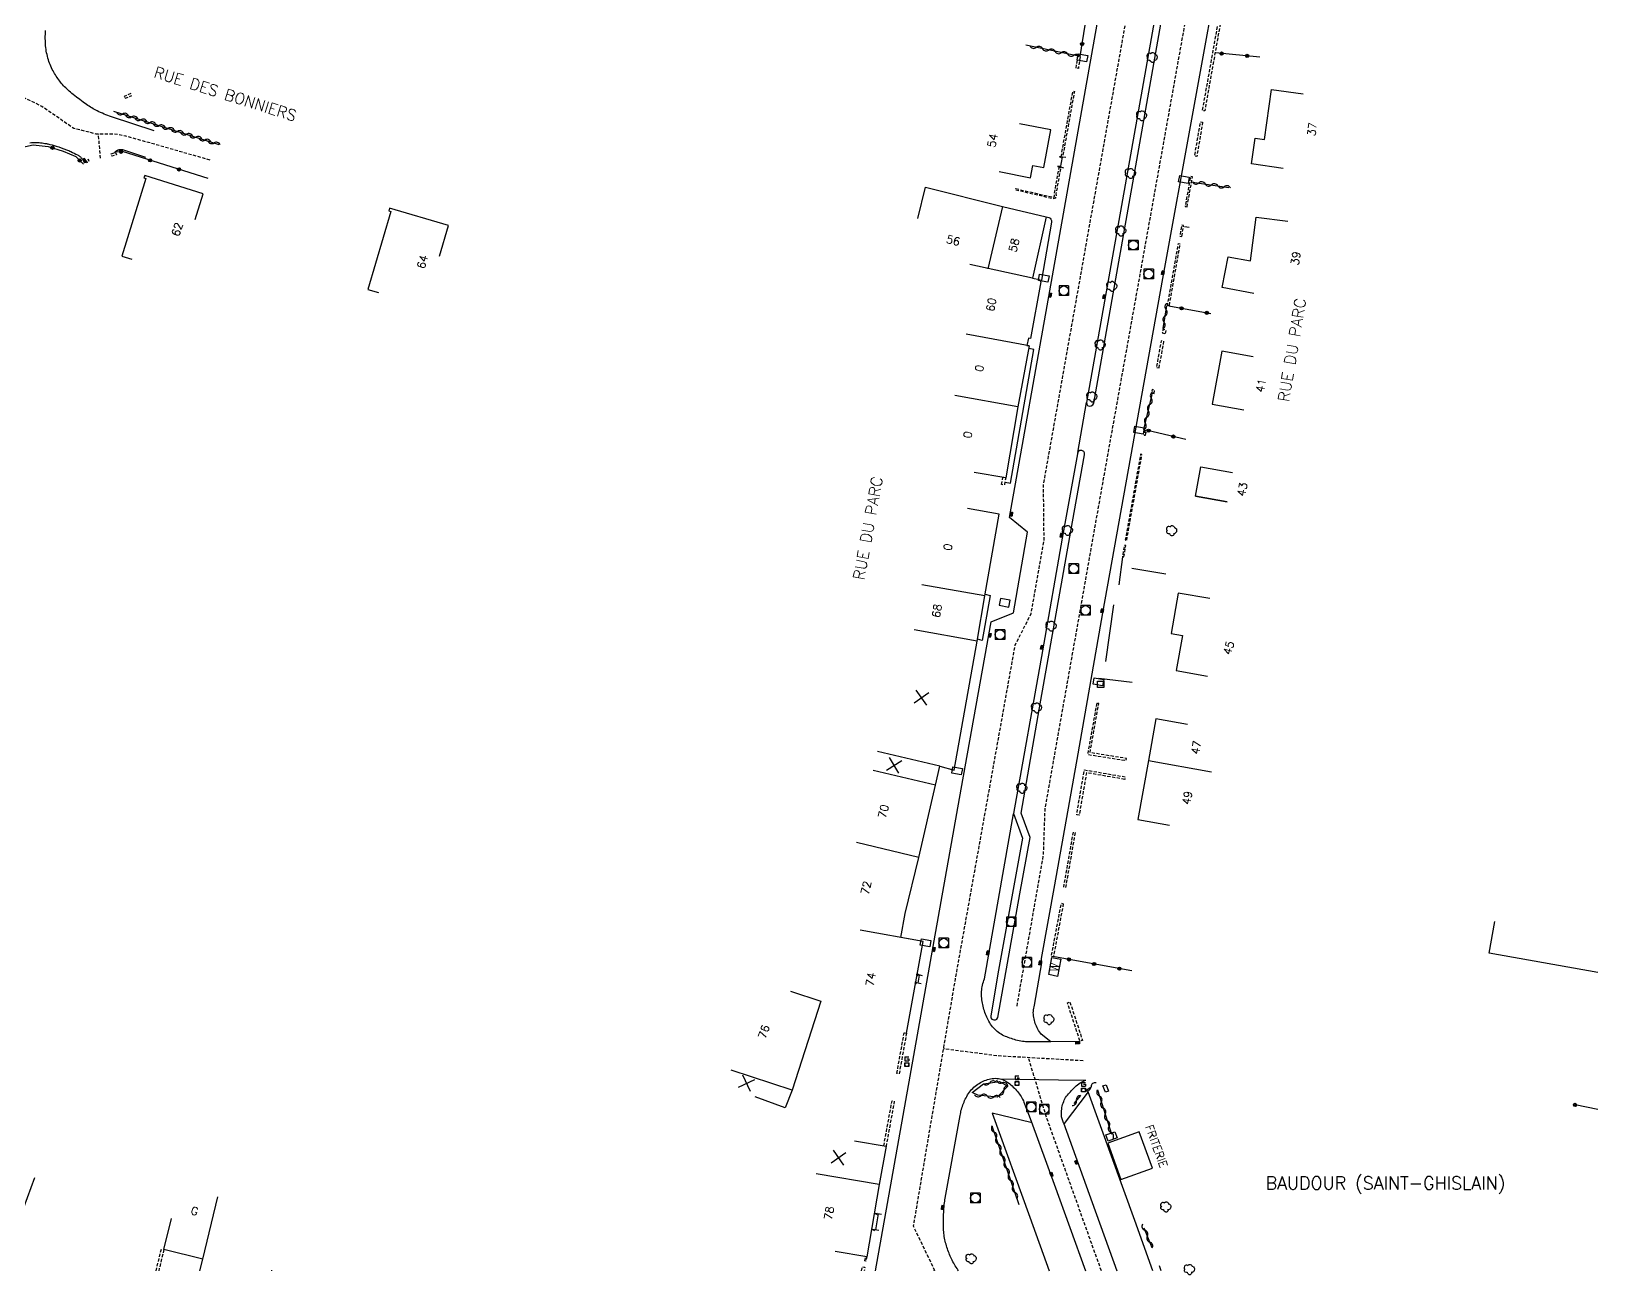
# Model space of a CAD drawing. Header units: millimetres. Extents: x 111000 to 112001, y 129999 to 131000.
# Drawn here: x 111755.3 to 112000, y 129999.4 to 130193.6 of the extents above; entities that cross this region are included whole.
import ezdxf
from ezdxf.enums import TextEntityAlignment as Align

# ---------------------------------------------------------------- set-up
doc = ezdxf.new("R2010")
doc.units = ezdxf.units.MM
doc.linetypes.add('DASHED', pattern=[0.75, 0.5, -0.25])
doc.layers.get('0').update_dxf_attribs({"linetype": 'CONTINUOUS'})
for name, color, linetype in [('W0001', 6, 'DASHED'), ('W0008', 7, 'CONTINUOUS'), ('W0017', 7, 'CONTINUOUS'), ('W0100', 7, 'CONTINUOUS'), ('W0105', 7, 'CONTINUOUS'), ('W0112', 1, 'DASHED'), ('W0300', 7, 'CONTINUOUS'), ('W0310', 3, 'CONTINUOUS'), ('W0322', 7, 'CONTINUOUS'), ('W0400', 7, 'CONTINUOUS'), ('W0412', 7, 'CONTINUOUS'), ('W0420', 7, 'CONTINUOUS'), ('W0980', 7, 'CONTINUOUS'), ('W0984', 7, 'CONTINUOUS'), ('W0989', 7, 'CONTINUOUS'), ('W0991', 7, 'CONTINUOUS'), ('W1102', 7, 'CONTINUOUS'), ('W1471', 7, 'CONTINUOUS')]:
    doc.layers.add(name, color=color, linetype=linetype)
doc.styles.get("Standard").update_dxf_attribs({"font": 'romans.shx', "width": 0.85})

# ---------------------------------------------------------------- blocks, each defined once
blk = doc.blocks.new('T400')
for p, q in [((-0.15, 0.3), (0.15, 0.3)), ((-0.15, -0.25), (-0.15, 0.3)), ((-0.15, 0.15), (0.15, 0.15)), ((-0.15, 0), (0.15, 0)), ((0.15, 0.3), (0.15, -0.25)), ((-0.15, -0.15), (0.15, -0.15)), ((-0.15, -0.25), (-0.15, -0.3)), ((-0.15, -0.3), (0.15, -0.3)), ((0.15, -0.3), (0.15, -0.25))]:
    blk.add_line(p, q)
blk = doc.blocks.new('t322o')
at = {"color": 0, "linetype": 'Continuous'}
for radius in [0.25, 0.15]:
    blk.add_circle((0, 0), radius, dxfattribs=at)
blk = doc.blocks.new('t310o')
at = {"color": 0, "linetype": 'Continuous'}
for centre, start, end in [((-0.5, 0.38), 216.8699, 323.1304), ((0.5, -0.37), 36.8699, 143.1303)]:
    blk.add_arc(centre, 0.625, start, end, dxfattribs=at)
blk = doc.blocks.new('T1471')
at = {"color": 0, "linetype": 'Continuous', "flags": 128}
blk.add_lwpolyline([(-0.75, -0.5), (-0.75, 0.5), (0.75, 0.5), (0.75, -0.5), (-0.75, -0.5)], dxfattribs=at)
blk = doc.blocks.new('T300')
for p, q in [((-0.8, 0.51), (-0.86, 0.34)), ((-0.86, 0.34), (-0.86, 0.17)), ((-0.86, 0.17), (-0.74, 0.06)), ((-0.69, 0.63), (-0.8, 0.51)), ((-0.8, -0.06), (-0.74, 0.06)), ((-0.74, 0.06), (-0.69, 0.11)), ((-0.57, 0.69), (-0.69, 0.63)), ((-0.46, 0.69), (-0.57, 0.69)), ((-0.29, 0.63), (-0.46, 0.69)), ((-0.29, 0.63), (-0.17, 0.74)), ((-0.23, 0.57), (-0.29, 0.63)), ((-0.17, 0.74), (-0.06, 0.8)), ((-0.06, 0.8), (0.06, 0.8)), ((0.06, 0.8), (0.23, 0.74)), ((0.23, 0.74), (0.34, 0.63)), ((0.34, 0.63), (0.4, 0.51)), ((0.46, 0.46), (0.34, 0.46)), ((0.4, 0.51), (0.4, 0.46)), ((0.57, 0.4), (0.46, 0.46)), ((0.57, 0.4), (0.69, 0.29)), ((0.69, 0.29), (0.74, 0.17)), ((0.74, 0.06), (0.69, -0.17)), ((0.74, 0.17), (0.74, 0.06)), ((-0.8, -0.17), (-0.8, -0.06)), ((-0.8, -0.23), (-0.8, -0.17)), ((-0.74, -0.34), (-0.8, -0.23)), ((-0.69, -0.4), (-0.74, -0.34)), ((-0.51, -0.46), (-0.69, -0.4)), ((-0.4, -0.46), (-0.51, -0.46)), ((-0.4, -0.46), (-0.34, -0.46)), ((-0.34, -0.46), (-0.34, -0.4)), ((-0.34, -0.51), (-0.34, -0.46)), ((-0.29, -0.63), (-0.34, -0.51)), ((-0.17, -0.74), (-0.29, -0.63)), ((-0.06, -0.8), (-0.17, -0.74)), ((0.06, -0.8), (-0.06, -0.8)), ((0.17, -0.74), (0.06, -0.8)), ((0.23, -0.69), (0.17, -0.74)), ((0.29, -0.46), (0.23, -0.46)), ((0.29, -0.63), (0.23, -0.69)), ((0.46, -0.4), (0.29, -0.46)), ((0.34, -0.51), (0.29, -0.63)), ((0.34, -0.51), (0.34, -0.46)), ((0.57, -0.34), (0.46, -0.4)), ((0.63, -0.29), (0.57, -0.34)), ((0.69, -0.17), (0.63, -0.29))]:
    blk.add_line(p, q)
blk = doc.blocks.new('t105o')
for p, q in [((-0.5, 0), (0.5, 0)), ((0.5, 0), (0.2, 0.1)), ((0.5, 0), (0.2, -0.1))]:
    blk.add_line(p, q)
blk = doc.blocks.new('T420')
for p, q in [((0.75, 0.75), (-0.75, 0.75)), ((-0.75, 0.75), (-0.75, -0.75)), ((0.75, 0.75), (0.75, -0.75)), ((0.75, -0.75), (-0.75, -0.75))]:
    blk.add_line(p, q)
blk.add_ellipse((0, 0), major_axis=(-0.53, 0.53), ratio=1, start_param=3.926991, end_param=10.210176)
blk = doc.blocks.new('t112o')
at = {"color": 0, "linetype": 'Continuous'}
for p, q in [((-0.5, 0.5), (0.5, 0.5)), ((-0.5, -0.5), (-0.5, 0.5)), ((0.5, 0.5), (0.5, -0.5)), ((0.5, -0.5), (-0.5, -0.5))]:
    blk.add_line(p, q, dxfattribs=at)
blk = doc.blocks.new('t991o')
at = {"color": 0, "linetype": 'Continuous'}
for p, q in [((-1, 1), (1, -1)), ((-1, -1), (1, 1))]:
    blk.add_line(p, q, dxfattribs=at)
blk = doc.blocks.new('T412')
for p, q in [((-0.3, 1.2), (0.3, 1.2)), ((-0.3, 1.2), (-0.3, 0.6)), ((-0.3, 0.6), (0.3, 0.6)), ((-0.3, 0.3), (0.3, 0.3)), ((-0.3, -0.3), (-0.3, 0.3)), ((0, 0.9), (0.3, 0.9)), ((0.3, 0.9), (0.3, 0.6)), ((0.3, 0.3), (0.3, -0.3)), ((0.3, -0.3), (-0.3, -0.3))]:
    blk.add_line(p, q)
blk.add_ellipse((0, 0), major_axis=(0.212, 0.212), ratio=1, start_param=5.497787, end_param=11.780972)

msp = doc.modelspace()

# ---------------------------------------------------------------- linework, layer by layer
at = {"layer": 'W0001', "flags": 128}
for points in [[(111896.47, 130000), (111893.12, 130006.96), (111899.68, 130045.62), (111909.01, 130097.73), (111911.5, 130102.64), (111913.52, 130114.11), (111913.43, 130122.73), (111923.04, 130176.81), (111928.94, 130209.99), (111929.27, 130211.84), (111931.54, 130224.61), (111933.56, 130226.87), (111935.71, 130239.01), (111938.57, 130258.66), (111942.87, 130280.19), (111944.68, 130285.9), (111947.2, 130290.53), (111950.13, 130298.67), (111954.36, 130304.84), (111959.48, 130310.87), (111965.58, 130317.11), (111973.41, 130324.57), (111981.59, 130332.39), (111991.18, 130341.47), (112000, 130351.02)], [(111909.29, 130041.36), (111913.43, 130064.95), (111913.68, 130072.13), (111922.63, 130122.65), (111938.68, 130212.31), (111946.5, 130256.08), (111947.78, 130264.68), (111941.12, 130271.44), (111962.21, 130267.9), (111988.42, 130263.61), (111998.03, 130261.12), (112000, 130259.08)], [(111783.23, 130173.46), (111770.06, 130177.23), (111768.2, 130177.54), (111765.45, 130177.54), (111761.95, 130178.41), (111756.94, 130181.85), (111749.47, 130185.55)], [(111766.13, 130173.75), (111765.79, 130177.54)], [(111919.6, 130032.8), (111906.19, 130033.57), (111897.82, 130034.67)], [(111922.47, 130000), (111913.83, 130024.18), (111911.09, 130033.29)], [(111896.36, 130000.23), (111896.28, 130000)]]:
    msp.add_lwpolyline(points, dxfattribs=at)
at = {"layer": 'W0008', "flags": 128}
for points in [[(111920.18, 130135.33), (111920.32, 130135.15), (111920.58, 130135.06), (111920.9, 130135.08), (111921.13, 130135.24), (111921.27, 130135.53), (111924.14, 130151.7), (111927.53, 130170.81), (111933.63, 130205.37), (111938.37, 130231.8), (111943.85, 130262.64), (111943.9, 130262.97), (111943.77, 130263.21), (111943.47, 130263.36), (111943.14, 130263.38), (111942.92, 130263.24), (111942.79, 130262.93), (111939.08, 130242.22), (111932.62, 130206.01), (111920.14, 130135.59)], [(111910.16, 130067.55), (111906.32, 130046.37), (111905.18, 130039.79), (111905.22, 130039.49), (111905.37, 130039.29), (111905.65, 130039.18), (111905.94, 130039.19), (111906.15, 130039.32), (111906.28, 130039.57), (111909.75, 130058.86), (111911.33, 130067.69), (111909.95, 130071.46), (111913, 130089.11), (111917.97, 130116.96), (111919.82, 130127.43), (111919.84, 130127.75), (111919.71, 130127.97), (111919.42, 130128.1), (111919.08, 130128.1), (111918.84, 130127.94), (111918.72, 130127.62), (111916.37, 130114.45), (111913.26, 130096.84), (111908.75, 130071.41)], [(111908.21, 130104.73), (111906.69, 130105.02), (111906.5, 130103.95), (111908.02, 130103.65)]]:
    msp.add_lwpolyline(points, close=True, dxfattribs=at)
for points in [[(111887.17, 130000), (111889.06, 130010.52), (111892.6, 130030.4), (111896.33, 130051.52), (111900.58, 130075.21), (111905.25, 130101.34), (111908.73, 130102.74), (111910.95, 130115.37), (111908.12, 130117.66), (111914.42, 130153.06), (111920.99, 130190), (111926.21, 130219.31)], [(111914.56, 130035.78), (111913.08, 130036.95), (111912.94, 130037.14), (111912.8, 130037.34), (111912.67, 130037.55), (111912.55, 130037.76), (111912.44, 130037.97), (111912.33, 130038.19), (111912.24, 130038.41), (111912.15, 130038.64), (111912.08, 130038.87), (111912.01, 130039.1), (111911.96, 130039.34), (111911.91, 130039.58), (111911.87, 130039.82), (111911.85, 130040.06), (111911.84, 130040.3), (111911.85, 130040.54), (111911.87, 130040.77), (111911.91, 130041.01), (111911.96, 130041.24), (111912.03, 130041.48), (111913.16, 130048.08), (111913.14, 130048.77), (111915.2, 130060.3), (111918.83, 130080.74), (111922.72, 130102.74), (111932.09, 130155), (111941.56, 130207.1)], [(111774.5, 130178.03), (111767.82, 130180.24), (111767.54, 130180.34), (111767.25, 130180.44), (111766.97, 130180.55), (111766.69, 130180.66), (111766.41, 130180.78), (111766.14, 130180.9), (111765.86, 130181.02), (111765.59, 130181.16), (111765.37, 130181.26), (111765.16, 130181.38), (111764.95, 130181.49), (111764.74, 130181.62), (111764.54, 130181.74), (111764.33, 130181.87), (111764.13, 130182.01), (111763.94, 130182.15), (111763.41, 130182.53), (111762.88, 130182.93), (111762.36, 130183.32), (111761.84, 130183.72), (111761.63, 130183.89), (111761.42, 130184.06), (111761.22, 130184.24), (111761.02, 130184.42), (111760.85, 130184.58), (111760.68, 130184.75), (111760.51, 130184.92), (111760.35, 130185.09), (111760.19, 130185.27), (111760.04, 130185.45), (111759.89, 130185.63), (111759.74, 130185.82), (111759.6, 130186), (111759.46, 130186.2), (111759.33, 130186.39), (111759.2, 130186.59), (111759.07, 130186.78), (111758.95, 130186.99), (111758.83, 130187.19), (111758.72, 130187.4), (111758.59, 130187.64), (111758.47, 130187.88), (111758.36, 130188.13), (111758.25, 130188.38), (111758.16, 130188.63), (111758.06, 130188.89), (111757.98, 130189.15), (111757.9, 130189.41), (111757.83, 130189.68), (111757.76, 130189.95), (111757.7, 130190.22), (111757.65, 130190.49), (111757.61, 130190.76), (111757.57, 130191.04), (111757.54, 130191.31), (111757.52, 130191.59), (111757.51, 130191.87), (111757.5, 130192.15), (111757.49, 130192.43), (111757.49, 130192.71), (111757.5, 130193.21), (111757.51, 130193.7)], [(111755.09, 130176.17), (111755.34, 130176.21), (111755.49, 130176.22), (111755.64, 130176.24), (111755.79, 130176.24), (111755.94, 130176.24), (111756.09, 130176.24), (111756.24, 130176.24), (111756.39, 130176.22), (111756.53, 130176.21), (111756.76, 130176.18), (111756.98, 130176.15), (111757.19, 130176.12), (111757.41, 130176.08), (111757.54, 130176.06), (111757.66, 130176.04), (111757.78, 130176.02), (111757.9, 130175.99), (111758.22, 130175.91), (111758.54, 130175.83), (111758.86, 130175.74), (111759.18, 130175.65), (111759.58, 130175.52), (111759.99, 130175.39), (111760.39, 130175.25), (111760.79, 130175.1), (111760.97, 130175.03), (111761.15, 130174.96), (111761.32, 130174.88), (111761.5, 130174.8), (111761.76, 130174.68), (111762.01, 130174.55), (111762.27, 130174.42), (111762.52, 130174.28), (111762.61, 130174.24), (111762.68, 130174.19), (111762.76, 130174.14), (111762.84, 130174.09), (111762.91, 130174.03), (111762.98, 130173.97), (111763.05, 130173.91), (111763.12, 130173.85), (111763.12, 130173.85), (111763.17, 130173.8), (111763.22, 130173.74), (111763.27, 130173.69), (111763.31, 130173.63), (111763.35, 130173.57), (111763.39, 130173.51), (111763.43, 130173.45), (111763.46, 130173.38), (111763.64, 130173.02)], [(111768.29, 130174.63), (111768.33, 130174.67), (111768.37, 130174.72), (111768.41, 130174.75), (111768.45, 130174.79), (111768.49, 130174.83), (111768.54, 130174.86), (111768.58, 130174.9), (111768.63, 130174.93), (111768.68, 130174.96), (111768.73, 130174.99), (111768.78, 130175.01), (111768.83, 130175.04), (111768.88, 130175.06), (111768.94, 130175.08), (111768.99, 130175.1), (111769.05, 130175.12), (111769.56, 130175.14), (111773.15, 130173.94)], [(111918.77, 130127.79), (111920.14, 130135.6)], [(111919.15, 130035.81), (111914.56, 130035.78), (111911.67, 130035.79), (111911.41, 130035.78), (111911.15, 130035.77), (111910.9, 130035.78), (111910.64, 130035.79), (111910.39, 130035.81), (111910.13, 130035.84), (111909.88, 130035.88), (111909.63, 130035.93), (111909.38, 130035.98), (111909.13, 130036.05), (111908.88, 130036.12), (111908.64, 130036.19), (111908.41, 130036.27), (111908.17, 130036.35), (111907.93, 130036.43), (111907.7, 130036.52), (111907.47, 130036.62), (111907.25, 130036.72), (111907.02, 130036.83), (111906.81, 130036.95), (111906.6, 130037.08), (111906.39, 130037.22), (111906.2, 130037.37), (111906.01, 130037.54), (111905.82, 130037.73), (111905.65, 130037.92), (111905.48, 130038.13), (111905.32, 130038.33), (111905.17, 130038.54), (111905.03, 130038.75), (111904.9, 130038.97), (111904.78, 130039.19), (111904.67, 130039.41), (111904.56, 130039.64), (111904.46, 130039.87), (111904.37, 130040.11), (111904.28, 130040.34), (111904.2, 130040.58), (111904.13, 130040.82), (111904.06, 130041.07), (111904, 130041.32), (111903.95, 130041.57), (111903.9, 130041.82), (111903.85, 130042.07), (111903.81, 130042.33), (111903.78, 130042.59), (111903.76, 130042.85), (111903.74, 130043.11), (111903.74, 130043.36), (111903.75, 130043.62), (111903.77, 130043.87), (111903.8, 130044.12), (111903.84, 130044.37), (111903.89, 130044.62), (111903.96, 130044.87), (111904.03, 130045.12), (111904.11, 130045.36), (111904.2, 130045.61), (111908.75, 130071.39)], [(111900.16, 130000), (111900.07, 130000.13), (111899.93, 130000.34), (111899.79, 130000.56), (111899.65, 130000.78), (111899.53, 130000.99), (111899.41, 130001.21), (111899.29, 130001.42), (111899.18, 130001.64), (111899.07, 130001.86), (111898.96, 130002.08), (111898.86, 130002.3), (111898.76, 130002.53), (111898.67, 130002.75), (111898.58, 130002.98), (111898.49, 130003.21), (111898.41, 130003.44), (111898.34, 130003.67), (111898.27, 130003.9), (111898.2, 130004.14), (111898.14, 130004.38), (111898.08, 130004.62), (111898.03, 130004.86), (111897.98, 130005.11), (111897.93, 130005.35), (111897.9, 130005.6), (111897.87, 130005.85), (111897.85, 130006.1), (111897.83, 130006.35), (111897.81, 130006.6), (111897.81, 130006.85), (111897.8, 130007.1), (111897.8, 130007.35), (111897.8, 130007.6), (111897.8, 130007.85), (111897.81, 130008.09), (111897.82, 130008.34), (111897.82, 130008.59), (111897.83, 130008.84), (111897.84, 130009.09), (111897.85, 130009.34), (111897.86, 130009.6), (111897.88, 130009.85), (111897.9, 130010.11), (111897.93, 130010.36), (111897.96, 130010.61), (111897.99, 130010.86), (111898.03, 130011.11), (111898.08, 130011.36), (111900.4, 130024.25), (111900.44, 130024.49), (111900.49, 130024.73), (111900.54, 130024.97), (111900.61, 130025.21), (111900.67, 130025.45), (111900.75, 130025.68), (111900.83, 130025.91), (111900.92, 130026.14), (111901.01, 130026.36), (111901.11, 130026.59), (111901.21, 130026.81), (111901.33, 130027.03), (111901.45, 130027.24), (111901.58, 130027.47), (111901.72, 130027.69), (111901.87, 130027.9), (111902.03, 130028.1), (111902.2, 130028.3), (111902.38, 130028.49), (111902.57, 130028.67), (111902.77, 130028.84), (111902.96, 130028.99), (111903.16, 130029.13), (111903.36, 130029.27), (111903.57, 130029.39), (111903.78, 130029.5), (111904, 130029.61), (111904.23, 130029.7), (111904.45, 130029.78), (111904.69, 130029.86), (111904.93, 130029.92), (111905.17, 130029.98), (111905.42, 130030.02), (111905.66, 130030.05), (111905.9, 130030.07), (111906.15, 130030.06), (111906.4, 130030.04), (111906.65, 130029.99), (111906.89, 130029.91), (111907.12, 130029.82), (111907.34, 130029.72), (111907.56, 130029.6), (111907.76, 130029.48), (111907.96, 130029.34), (111908.15, 130029.19), (111908.34, 130029.03), (111908.52, 130028.87), (111908.7, 130028.7), (111908.88, 130028.53), (111909.05, 130028.36), (111909.22, 130028.18), (111909.37, 130028), (111909.52, 130027.81), (111909.67, 130027.61), (111909.8, 130027.41), (111909.93, 130027.21), (111910.06, 130027), (111910.17, 130026.79), (111910.28, 130026.57), (111910.38, 130026.35), (111911.11, 130024.47), (111911.51, 130023.36), (111911.44, 130023.18), (111905.42, 130024.61), (111911.28, 130008.38), (111914.31, 130000)], [(111906.62, 130030), (111915.79, 130029.85), (111920.04, 130029.78)], [(111930.53, 130000), (111927.71, 130007.85), (111920.42, 130027.94), (111920.43, 130027.94), (111916.68, 130022.99), (111916.53, 130023.1), (111916.23, 130024.04), (111916.22, 130024.28), (111916.22, 130024.53), (111916.23, 130024.77), (111916.25, 130025.01), (111916.28, 130025.25), (111916.31, 130025.49), (111916.36, 130025.73), (111916.42, 130025.97), (111916.49, 130026.2), (111916.58, 130026.42), (111916.67, 130026.64), (111916.78, 130026.85), (111916.89, 130027.06), (111917.02, 130027.26), (111917.16, 130027.45), (111917.31, 130027.62), (111917.47, 130027.79), (111917.63, 130027.96), (111917.81, 130028.15), (111917.98, 130028.34), (111918.16, 130028.53), (111918.34, 130028.71), (111918.53, 130028.89), (111918.73, 130029.06), (111918.93, 130029.22), (111919.14, 130029.35), (111919.35, 130029.48), (111919.57, 130029.59), (111919.8, 130029.69), (111920.03, 130029.78)], [(111911.5, 130023.36), (111915.09, 130013.56), (111920, 130000)], [(111916.53, 130023.1), (111921.05, 130010.66), (111924.91, 130000)]]:
    msp.add_lwpolyline(points, dxfattribs=at)
at = {"layer": 'W0017', "flags": 128}
for points in [[(111913.83, 130164.6), (111914.25, 130164.52), (111914.45, 130164.42), (111914.59, 130164.25), (111914.68, 130164.04), (111914.68, 130163.8), (111913.1, 130154.72)], [(111907.43, 130123.18), (111908.28, 130123.03), (111911.91, 130143.91), (111911.15, 130144.04)], [(111904.31, 130105.66), (111905.12, 130105.47), (111903.87, 130098.44), (111903.12, 130098.64)]]:
    msp.add_lwpolyline(points, dxfattribs=at)
at = {"layer": 'W0100', "flags": 128}
for points in [[(111950.85, 130172.18), (111945.9, 130172.89), (111946.48, 130176.92), (111947.93, 130176.71), (111949.04, 130184.51), (111953.99, 130183.81)], [(111906.49, 130171.71), (111911.38, 130170.7), (111911.78, 130172.62), (111913.49, 130172.34), (111914.59, 130178.19), (111909.67, 130179.12)], [(111916.1, 130172.27), (111916.41, 130173.94)], [(111780.89, 130164.17), (111782.16, 130168.2), (111773.04, 130171.08), (111772.91, 130170.69), (111773.21, 130170.6), (111769.45, 130158.47), (111771.03, 130157.98)], [(111893.79, 130164.37), (111895, 130169.22), (111907.03, 130166.22), (111913.82, 130164.6), (111911.7, 130155.02), (111912.81, 130154.8), (111913, 130154.47), (111911.39, 130145.62), (111911.06, 130145.68), (111910.85, 130144.54), (111911.18, 130144.48), (111909.44, 130134.92), (111907.53, 130123.85), (111902.6, 130124.7)], [(111819.05, 130158.46), (111820.46, 130163.26), (111811.28, 130165.95), (111811.17, 130165.55), (111811.46, 130165.46), (111807.89, 130153.28), (111809.54, 130152.79)], [(111946.28, 130152.64), (111941.36, 130153.56), (111942.26, 130158.37), (111945.79, 130157.72), (111946.65, 130164.55), (111951.61, 130163.93)], [(111946.19, 130142.75), (111941.27, 130143.63), (111939.78, 130135.36), (111944.7, 130134.47)], [(111937.18, 130120.98), (111942.1, 130120.1), (111937.18, 130120.98), (111938.01, 130125.58), (111942.93, 130124.69)], [(111891.66, 130037.17), (111892.03, 130037.1), (111894.62, 130051.44), (111891.16, 130052.07), (111891.84, 130055.82), (111893.93, 130064.53), (111896.55, 130075.87), (111897.25, 130078.81), (111899.45, 130078.2), (111903.06, 130098.35), (111904.28, 130105.44), (111906.5, 130118.2), (111901.58, 130119.06)], [(111939.41, 130104.99), (111934.48, 130105.86), (111933.36, 130099.54), (111935.12, 130099.23), (111934.15, 130093.76), (111939.07, 130092.88)], [(111935.91, 130085.33), (111930.98, 130086.21), (111929.82, 130079.7), (111928.18, 130070.47), (111933.1, 130069.6)], [(112000, 130046.58), (111983.04, 130049.62), (111983.93, 130054.54)], [(111893.83, 130044.93), (111894.06, 130046.19)], [(111873.91, 130043.67), (111878.66, 130042.12), (111874.14, 130028.23), (111873.09, 130025.44), (111868.41, 130027.19)], [(111755.81, 130014.53), (111754.08, 130009.84), (111748.16, 130012.02), (111748.73, 130013.56), (111743.38, 130015.56), (111745.13, 130020.25)], [(111883.91, 130020.31), (111888.83, 130019.45), (111887.78, 130013.47), (111885.83, 130002.18), (111880.9, 130003.03)], [(111781.64, 130000), (111782.09, 130001.83), (111776.01, 130003.31), (111777.2, 130008.17)], [(111887.22, 130006.38), (111887.64, 130008.88)]]:
    msp.add_lwpolyline(points, dxfattribs=at)
for points in [[(111914.25, 130046.26), (111914.74, 130048.91), (111916.16, 130048.69), (111915.61, 130045.99)], [(111922.69, 130028.9), (111923.22, 130029.07), (111923.6, 130028.05), (111923.11, 130027.91)], [(111925.53, 130014.25), (111930.45, 130016.04), (111928.39, 130021.71), (111923.47, 130019.93)]]:
    msp.add_lwpolyline(points, close=True, dxfattribs=at)
at = {"layer": 'W0112', "flags": 128}
for points in [[(111942.62, 130203.62), (111938.61, 130181.15), (111938.27, 130181.21), (111942.28, 130203.68)], [(111918.53, 130187.83), (111918.81, 130189.68), (111919.15, 130189.63), (111918.87, 130187.78)], [(111916.18, 130173.98), (111918.02, 130184.23), (111918.25, 130184.19), (111916.41, 130173.94)], [(111938.29, 130179.41), (111937.38, 130174.02), (111937.04, 130174.08), (111937.96, 130179.47)], [(111763.86, 130173.41), (111763.99, 130173.09), (111764.36, 130173.24), (111764.24, 130173.56)], [(111767.77, 130174.45), (111768.47, 130174.69), (111768.6, 130174.31), (111767.9, 130174.07)], [(111909.11, 130169.02), (111914.92, 130167.67), (111915.09, 130167.73), (111915.14, 130167.83), (111915.17, 130167.96), (111915.13, 130168.18), (111915.86, 130172.32), (111916.1, 130172.28), (111915.37, 130168.18), (111915.41, 130167.95), (111915.37, 130167.74), (111915.25, 130167.54), (111914.94, 130167.42), (111909.05, 130168.79)], [(111935.86, 130166.17), (111936.7, 130170.85), (111936.39, 130170.91), (111935.55, 130166.23)], [(111935.04, 130161.56), (111935.32, 130163.25), (111935, 130163.3), (111934.72, 130161.61)], [(111933.09, 130150.78), (111934.78, 130160.36), (111934.45, 130160.42), (111932.76, 130150.84)], [(111932.5, 130146.38), (111932.6, 130146.92), (111932.09, 130147.01), (111931.99, 130146.48)], [(111931.48, 130141.01), (111932.25, 130145.17), (111931.81, 130145.25), (111931.05, 130141.09)], [(111930.7, 130137), (111930.8, 130137.57), (111930.42, 130137.64), (111930.32, 130137.07)], [(111929.38, 130130.49), (111929.5, 130131.16), (111929.27, 130131.2), (111929.15, 130130.53)], [(111926.43, 130114.1), (111928.81, 130127.49), (111928.59, 130127.53), (111926.21, 130114.14)], [(111906.88, 130122.79), (111907.09, 130123.94), (111907.53, 130123.85), (111907.31, 130122.71)], [(111925.99, 130111.51), (111926.3, 130113.26), (111926.06, 130113.3), (111925.75, 130111.55)], [(111921.74, 130088.65), (111920.32, 130080.66), (111926.32, 130079.7), (111926.37, 130080.02), (111920.7, 130080.93), (111922.06, 130088.59)], [(111926.11, 130076.76), (111920.14, 130077.79), (111919, 130071.17), (111918.61, 130071.24), (111919.82, 130078.24), (111926.18, 130077.15)], [(111918.37, 130068.44), (111916.87, 130059.85), (111916.59, 130059.9), (111918.09, 130068.49)], [(111916.52, 130057.34), (111914.97, 130049.02), (111914.66, 130049.08), (111916.21, 130057.4)], [(111917.55, 130041.98), (111919.51, 130035.99), (111919.14, 130035.87), (111917.18, 130041.85)], [(111890.52, 130030.83), (111891.66, 130037.17), (111892.02, 130037.1), (111890.87, 130030.76)], [(111888.48, 130019.51), (111889.77, 130026.57), (111890.12, 130026.5), (111888.83, 130019.45)], [(111885.51, 130001.56), (111885.66, 130002.22), (111885.83, 130002.18), (111885.69, 130001.53)]]:
    msp.add_lwpolyline(points, close=True, dxfattribs=at)
for points in [[(111770.87, 130183.86), (111769.82, 130183.42), (111769.94, 130183.11), (111771, 130183.54)], [(111921.74, 130088.65), (111922.06, 130088.59)], [(111774.8, 130000), (111775.63, 130003.4)], [(111776.01, 130003.31), (111775.21, 130000)], [(111885.01, 130000), (111885.12, 130000.66), (111885.52, 130000.59), (111885.42, 130000)]]:
    msp.add_lwpolyline(points, dxfattribs=at)
at = {"layer": 'W0310', "flags": 128}
for points in [[(111919.15, 130189.63), (111910.66, 130191.43)], [(111768.12, 130181.11), (111784.59, 130175.91)], [(111936.71, 130170.05), (111942.39, 130169.18)], [(111935.46, 130163.12), (111936.17, 130162.98)], [(111932.12, 130147.15), (111932.67, 130150.73)], [(111929.12, 130131.39), (111930.4, 130136.84)], [(111925.24, 130107.16), (111925.82, 130111.52)], [(111927.23, 130109.73), (111932.54, 130108.84)], [(111924.35, 130104), (111923.09, 130095.16)], [(111927.29, 130091.86), (111922.07, 130092.52)], [(111919.2, 130027.36), (111918.19, 130026.15)], [(111920.06, 130028.15), (111920.86, 130028.76)], [(111921.84, 130028.27), (111924.04, 130021.36)], [(111905.38, 130022.63), (111909.59, 130010.38)], [(111930.4, 130003.58), (111929.15, 130006.64)], [(111931.81, 130000), (111931.54, 130000.76)]]:
    msp.add_lwpolyline(points, dxfattribs=at)
msp.add_lwpolyline([(111904.04, 130029.22), (111906.58, 130029.56), (111907.88, 130028.83), (111906.18, 130027.11), (111903.15, 130027.43), (111902.26, 130027.84)], close=True, dxfattribs=at)
at = {"layer": 'W0322', "flags": 128}
for points in [[(111919.14, 130189.63), (111920.9, 130200.49)], [(111947.23, 130189.56), (111940.28, 130190.21)], [(111748.14, 130146.23), (111748.58, 130146.46), (111747.26, 130150.4), (111746.53, 130153.16), (111745.79, 130158.54), (111745.86, 130160.7), (111746.13, 130163.33), (111747.14, 130168.35), (111747.94, 130170.67), (111749.31, 130172.68), (111751.08, 130174.24), (111753.45, 130175.37), (111755.62, 130175.84), (111757.96, 130175.61), (111760.26, 130174.89), (111762.24, 130174.01), (111763.48, 130172.84)], [(111782.91, 130170.58), (111769.56, 130174.8), (111768.47, 130174.69)], [(111933.03, 130150.69), (111939.59, 130149.5)], [(111935.66, 130129.83), (111929.68, 130131.25)], [(111927.25, 130046.84), (111915.14, 130049.04)], [(112000, 130025.18), (111996.46, 130025.91)]]:
    msp.add_lwpolyline(points, dxfattribs=at)
at = {"layer": 'W1102', "flags": 128}
for points in [[(111907.03, 130166.22), (111904.71, 130156.49)], [(111911.7, 130155.02), (111901.94, 130157.18)], [(111911.18, 130144.48), (111901.35, 130146.28)], [(111909.44, 130134.92), (111899.6, 130136.72)], [(111904.28, 130105.44), (111894.43, 130107.16)], [(111903.06, 130098.35), (111893.22, 130100.11)], [(111897.25, 130078.81), (111887.52, 130081.11)], [(111896.55, 130075.87), (111886.81, 130078.12)], [(111929.82, 130079.7), (111939.67, 130077.94)], [(111893.93, 130064.53), (111884.21, 130066.87)], [(111894.62, 130051.44), (111884.79, 130053.22)], [(111874.14, 130028.23), (111864.63, 130031.33)], [(111887.78, 130013.47), (111877.93, 130015.17)], [(111782.09, 130001.83), (111784.45, 130011.55)], [(111792.86, 130000), (111792.89, 130000.11)]]:
    msp.add_lwpolyline(points, dxfattribs=at)

# ---------------------------------------------------------------- block references
at = {"layer": 'W0105'}
for p, rotation in [((111916.41, 130173.95), 173.8238304615419), ((111916.13, 130172.37), 164.536065052684), ((111894.06, 130046.19), 165.4812150682784), ((111893.83, 130044.93), 167.7945802932684), ((111887.64, 130008.88), 170.7025785221965), ((111887.22, 130006.38), 171.970391598381)]:
    msp.add_blockref('t105o', p, dxfattribs=dict(at, rotation=rotation))
at = {"layer": 'W0112'}
msp.add_blockref('t112o', (111922.35, 130091.61), dxfattribs=at)
at = {"layer": 'W0300'}
for p in [(111930.45, 130189.49), (111928.8, 130180.39), (111927.05, 130171.38), (111925.53, 130162.39), (111924.15, 130153.74), (111922.33, 130144.6), (111921.03, 130136.49), (111917.2, 130115.63), (111933.49, 130115.58), (111914.65, 130100.68), (111912.38, 130087.92), (111910.09, 130075.36), (111914.32, 130039.24), (111932.58, 130009.97), (111902.17, 130001.88), (111936.27, 130000.2)]:
    msp.add_blockref('T300', p, dxfattribs=at)
at = {"layer": 'W0310'}
for p, rotation in [((111912.3, 130191.08), 168.0621129258271), ((111914.25, 130190.67), 168.0621129258271), ((111916.21, 130190.25), 168.0621129258271), ((111918.17, 130189.84), 168.0621129258271), ((111769.55, 130180.66), 342.4847131566837), ((111770.98, 130180.21), 342.4847131566837), ((111772.41, 130179.76), 342.4847131566837), ((111773.84, 130179.31), 342.4847131566837), ((111775.27, 130178.86), 342.4847131566837), ((111776.7, 130178.41), 342.4847131566837), ((111778.13, 130177.95), 342.4847131566837), ((111779.56, 130177.5), 342.4847131566837), ((111780.99, 130177.05), 342.4847131566837), ((111782.42, 130176.6), 342.4847131566837), ((111783.85, 130176.15), 342.4847131566837), ((111937.7, 130169.9), 351.3402383934962), ((111939.68, 130169.59), 351.3402383934962), ((111941.65, 130169.29), 351.3402383934962), ((111932.27, 130148.13), 81.1704353104764), ((111932.58, 130150.11), 81.1704353104764), ((111930.26, 130136.26), 76.81910083642612), ((111929.81, 130134.31), 76.81910083642612), ((111929.35, 130132.36), 76.81910083642612), ((111905.03, 130029.35), 7.490251013952895), ((111905.03, 130029.35), 7.490251013952895), ((111906.96, 130029.35), 330.5796540954287), ((111906.96, 130029.35), 330.5796540954287), ((111907.22, 130028.15), 225.3485644710715), ((111907.22, 130028.15), 225.3485644710715), ((111920.86, 130028.75), 37.17552450410654), ((111903.67, 130027.38), 173.9468413065169), ((111903.67, 130027.38), 173.9468413065169), ((111905.65, 130027.17), 173.9468413065169), ((111905.65, 130027.17), 173.9468413065169), ((111918.56, 130026.6), 230.0845922807368), ((111922.15, 130027.31), 287.6398498764395), ((111922.75, 130025.41), 287.6398498764395), ((111923.36, 130023.5), 287.6398498764395), ((111905.71, 130021.68), 288.9919795382121), ((111923.96, 130021.6), 287.6398498764395), ((111906.36, 130019.79), 288.9919795382121), ((111907.01, 130017.9), 288.9919795382121), ((111907.66, 130016.01), 288.9919795382121), ((111908.31, 130014.12), 288.9919795382121), ((111908.96, 130012.23), 288.9919795382121), ((111929.27, 130006.35), 112.2759712553442), ((111930.03, 130004.5), 112.2759712553442)]:
    msp.add_blockref('t310o', p, dxfattribs=dict(at, rotation=rotation))
at = {"layer": 'W0322'}
for p, rotation in [((111919.46, 130191.61), 80.83029487922263), ((111941.26, 130190.11), 174.6848820277718), ((111945.24, 130189.74), 174.6848820277718), ((111758.62, 130175.4), 342.5435794402805), ((111762.87, 130173.41), 316.7817707459457), ((111769.31, 130174.77), 185.5075720274256), ((111773.85, 130173.44), 162.4847131566275), ((111778.38, 130172.01), 162.4847131566275), ((111935, 130150.33), 349.7925195940637), ((111938.93, 130149.62), 349.7925195940637), ((111929.83, 130131.22), 166.650319457631), ((111933.72, 130130.29), 166.650319457631), ((111917.41, 130048.63), 169.7035365388276), ((111921.35, 130047.91), 169.7035365388276), ((111925.28, 130047.2), 169.7035365388276), ((111996.46, 130025.91), 168.2762292676966)]:
    msp.add_blockref('t322o', p, dxfattribs=dict(at, rotation=rotation))
at = {"layer": 'W0400'}
for p, rotation in [((111763.64, 130173.36), 206.7127644135468), ((111932.07, 130155.86), 169.6948596701869), ((111914.48, 130152.41), 349.9033931121975), ((111922.89, 130152.1), 169.9513846078235), ((111908.41, 130118.2), 349.9033931142161), ((111916.25, 130114.87), 169.8716656411749), ((111922.6, 130103.09), 169.8385729399669), ((111905.07, 130099.27), 349.8704257929974), ((111913.18, 130097.36), 169.9983876855873), ((111896.31, 130050.22), 349.9730884645255), ((111904.74, 130049.63), 170.0025963506913), ((111912.9, 130048.07), 170.2294870458533), ((111918.74, 130035.61), 270.3736709425158), ((111918.55, 130016.92), 199.9769567620365), ((111914.67, 130015.06), 20.10524707062209), ((111897.68, 130009.89), 175.2309727292909)]:
    msp.add_blockref('T400', p, dxfattribs=dict(at, rotation=rotation))
at = {"layer": 'W0412'}
for p in [(111892.08, 130032.21), (111909.3, 130029.26), (111919.67, 130028.23)]:
    msp.add_blockref('T412', p, dxfattribs=at)
at = {"layer": 'W0420'}
for p in [(111927.47, 130160.19), (111929.86, 130155.67), (111916.6, 130153.06), (111918.16, 130109.65), (111919.99, 130103.14), (111906.63, 130099.36), (111908.38, 130054.51), (111897.85, 130051.18), (111910.82, 130048.19), (111911.5, 130025.59), (111913.53, 130025.24), (111902.79, 130011.37)]:
    msp.add_blockref('T420', p, dxfattribs=at)
at = {"layer": 'W0991'}
for p, rotation in [((111894.37, 130089.51), 79.82900341543431), ((111890.09, 130078.95), 76.70360389322448), ((111867.06, 130029.29), 69.462271119169), ((111881.41, 130017.67), 80.023848888613)]:
    msp.add_blockref('t991o', p, dxfattribs=dict(at, rotation=rotation))
at = {"layer": 'W1471'}
for p, rotation in [((111919.52, 130189.44), 349.916489568313), ((111935.37, 130170.45), 169.6948596687554), ((111913.47, 130155.03), 349.9164895682159), ((111928.35, 130131.3), 169.8385729411792), ((111922.01, 130092.01), 169.966512346683), ((111899.94, 130078.09), 349.8704257932745), ((111895.01, 130051.21), 349.9730884655798), ((111924.05, 130021), 199.9454154548048)]:
    msp.add_blockref('T1471', p, dxfattribs=dict(at, rotation=rotation))

# ---------------------------------------------------------------- texts
at = {"layer": 'W0980'}
msp.add_text('BAUDOUR (SAINT-GHISLAIN)', height=2, dxfattribs=at).set_placement((111966.85, 130013.57), align=Align.MIDDLE)
at = {"layer": 'W0984'}
msp.add_text('FRITERIE', height=1.25, rotation=289.917, dxfattribs=at).set_placement((111931.08, 130019.47), align=Align.MIDDLE)
at = {"layer": 'W0989'}
for s, rotation, p in [('RUE DES BONNIERS', 342.4847, (111785.62, 130183.8)), ('RUE DU PARC', 80.3982, (111952.25, 130143.82)), ('RUE DU PARC', 79.5306, (111886.01, 130115.98))]:
    msp.add_text(s, height=1.75, rotation=rotation, dxfattribs=at).set_placement(p, align=Align.MIDDLE)
at = {"layer": 'W0991'}
for s, rotation, p in [('37', 83.5369, (111955.38, 130178.29)), ('54', 77.9732, (111905.47, 130176.53)), ('62', 72.7678, (111778.09, 130162.65)), ('56', 345.9941, (111899.32, 130160.93)), ('58', 75.5291, (111908.82, 130160.19)), ('39', 82.0176, (111952.82, 130158.14)), ('64', 73.6661, (111816.41, 130157.58)), ('60', 79.3933, (111905.26, 130150.89)), ('0', 79.6624, (111903.42, 130140.96)), ('41', 79.82, (111947.41, 130138.26)), ('0', 80.2079, (111901.59, 130130.58)), ('43', 79.7835, (111944.49, 130122.04)), ('0', 80.0948, (111898.49, 130113.03)), ('68', 80.2999, (111896.77, 130103.08)), ('45', 74.7377, (111942.37, 130097.28)), ('47', 79.8866, (111937.29, 130081.72)), ('49', 79.8935, (111935.89, 130073.86)), ('70', 76.9913, (111888.42, 130071.77)), ('72', 77.4529, (111885.71, 130059.82)), ('74', 79.7292, (111886.44, 130045.52)), ('W', 79.431, (111915.16, 130047.39)), ('76', 71.9384, (111869.75, 130037.34)), ('G', 346.3302, (111780.82, 130009.34)), ('78', 80.198, (111879.91, 130009.01))]:
    msp.add_text(s, height=1.25, rotation=rotation, dxfattribs=at).set_placement(p, align=Align.MIDDLE)

doc.saveas('drawing.dxf')
